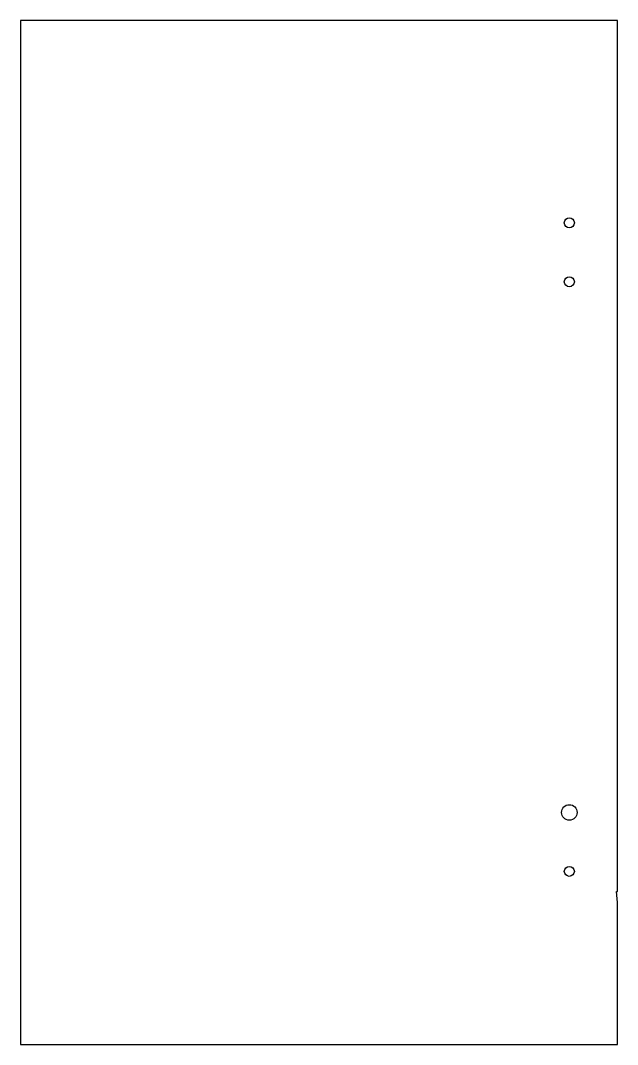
# Model space of a CAD drawing. Header units: millimetres. Extents: x -380 to -76, y 0 to 521.
import ezdxf

# ---------------------------------------------------------------- set-up
doc = ezdxf.new("R2010")
doc.units = ezdxf.units.MM
doc.layers.get('0').update_dxf_attribs({"linetype": 'CONTINUOUS'})

msp = doc.modelspace()

# ---------------------------------------------------------------- linework, layer by layer
msp.add_lwpolyline([(-75.94, 77.94), (-75.94, 521.03), (-379.91, 521.03), (-379.91, 0), (-76.03, 0), (-76.03, 72.23), (-76.53, 77.94)], close=True)
for centre, radius in [((-100.48, 418.07), 2.55), ((-100.48, 388.1), 2.55), ((-100.48, 118.07), 3.95), ((-100.48, 88.1), 2.55)]:
    msp.add_circle(centre, radius)

doc.saveas('drawing.dxf')
